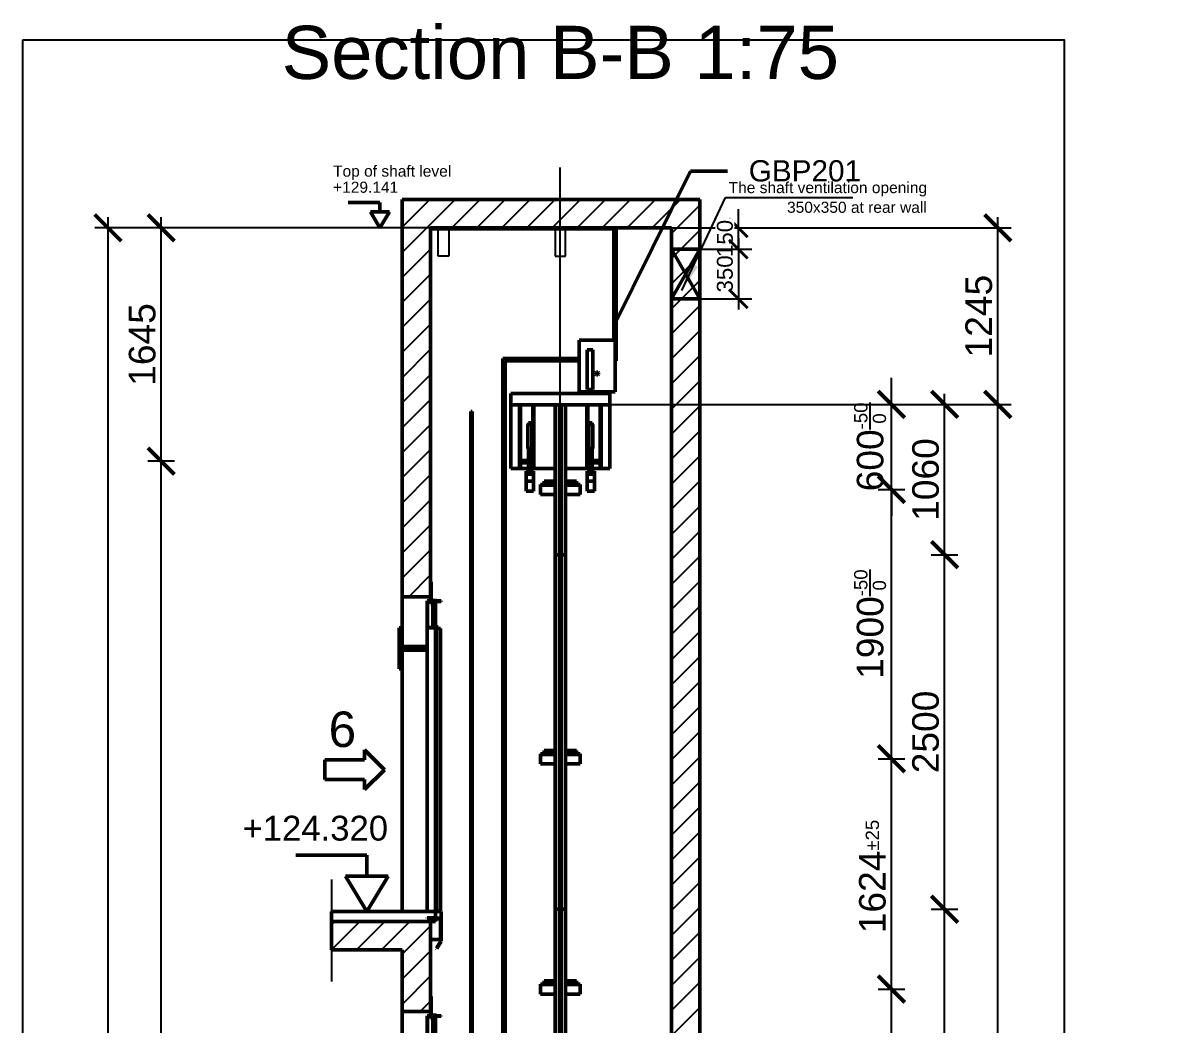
# Model space of a CAD drawing. Header units: millimetres. Extents: x -9546 to 173314, y -46180 to 27253.
# Drawn here: x 37882 to 45972, y 20193 to 27253 of the extents above; entities that cross this region are included whole.
import ezdxf
from ezdxf.enums import TextEntityAlignment as Align

# ---------------------------------------------------------------- set-up
doc = ezdxf.new("R2010")
doc.units = ezdxf.units.MM
doc.linetypes.add('AM_ISO02W050', pattern=[7.5, 6, -1.5])
doc.linetypes.add('AM_ISO08W050', pattern=[18, 12, -1.5, 3, -1.5])
for name, color, linetype, lineweight in [('AM_0', 7, 'Continuous', 50), ('AM_5', 3, 'Continuous', 25), ('AM_8', 1, 'Continuous', 25), ('LDBeams-AM_3', 6, 'AM_ISO02W050', 25), ('LDCar-AM_0', 7, 'Continuous', 50), ('LDCar-AM_4', 3, 'Continuous', 25), ('LDDoorFixingPoints-AM_0', 7, 'Continuous', 50), ('LDElectricalComponents-AM_0', 7, 'Continuous', 50), ('LDForces-AM_0', 7, 'Continuous', 50), ('LDGovernor-AM_0', 7, 'Continuous', 50), ('LDGuides-AM_0', 7, 'Continuous', 50), ('LDHallButton-AM_0', 7, 'Continuous', 50), ('LDRailBrackets-AM_0', 7, 'Continuous', 50), ('LDShaft-AM_0', 7, 'Continuous', 50), ('LDShaft-AM_4', 3, 'Continuous', 25), ('LDShaft-AM_5', 3, 'Continuous', 25), ('LDShaft-AM_7', 4, 'AM_ISO08W050', 25)]:
    doc.layers.add(name, color=color, linetype=linetype, lineweight=lineweight)
doc.layers.add('AM_VIEWS', color=1, linetype='Continuous', lineweight=25, plot=False)
doc.styles.add('LD', font='ARIALUNI.ttf')
doc.dimstyles.new('LIFT', dxfattribs={"dimtxt": 2.5, "dimasz": 2.5, "dimexe": 1.25, "dimexo": 0, "dimgap": 0.5, "dimtad": 1, "dimdec": 0, "dimzin": 1, "dimdsep": 46, "dimtxsty": 'LD', "dimblk": 'ARCHTICK', "dimcen": 0, "dimdle": 1, "dimclrd": 3, "dimclre": 3, "dimclrt": 4, "dimadec": 0, "dimazin": 0, "dimtp": 0.1, "dimtm": 0.1, "dimtfac": 0.71, "dimtdec": 0, "dimtix": 1, "dimtmove": 0, "dimatfit": 3, "dimfxl": 1, "dimtolj": 1, "dimarcsym": 0})
doc.dimstyles.new('LIFT$0', dxfattribs={"dimtxt": 2.5, "dimasz": 2.5, "dimexe": 1.25, "dimexo": 0, "dimgap": 0.5, "dimtad": 1, "dimdec": 0, "dimzin": 1, "dimdsep": 46, "dimtxsty": 'LD', "dimblk1": 'ARCHTICK', "dimblk2": 'ARCHTICK', "dimsah": 1, "dimcen": 0, "dimdle": 1, "dimclrd": 3, "dimclre": 3, "dimclrt": 4, "dimadec": 0, "dimazin": 0, "dimtp": 0.1, "dimtm": 0.1, "dimtfac": 0.71, "dimtdec": 0, "dimtix": 1, "dimtmove": 0, "dimatfit": 3, "dimfxl": 1, "dimtolj": 1, "dimarcsym": 0})

# ---------------------------------------------------------------- blocks, each defined once
blk = doc.blocks.new('LD_20260611094835_0000033D')
at = {"layer": 'AM_8'}
for p, q in [((-200, 24018.4), (172.6, 24391)), ((-200, 24195.2), (-4.2, 24391)), ((-200, 24372), (-181, 24391)), ((149.4, 24191), (349.4, 24391)), ((326.1, 24191), (526.1, 24391)), ((502.9, 24191), (702.9, 24391)), ((679.7, 24191), (879.7, 24391)), ((856.5, 24191), (1056.5, 24391)), ((1033.3, 24191), (1233.3, 24391)), ((1210, 24191), (1410, 24391)), ((1386.8, 24191), (1586.8, 24391)), ((1563.6, 24191), (1763.6, 24391)), ((1700, 24150.6), (1900, 24350.6)), ((1700, 23973.9), (1900, 24173.9)), ((-200, 23841.6), (0, 24041.6)), ((1700, 23797.1), (1900, 23997.1)), ((-200, 23664.9), (0, 23864.9)), ((1700, 23620.3), (1900, 23820.3)), ((-200, 23488.1), (0, 23688.1)), ((1700, 23443.5), (1900, 23643.5)), ((-200, 23311.3), (0, 23511.3)), ((1700, 23266.8), (1900, 23466.8)), ((-200, 23134.5), (0, 23334.5)), ((1700, 23090), (1900, 23290)), ((-200, 22957.7), (0, 23157.7)), ((1700, 22913.2), (1900, 23113.2)), ((-200, 22781), (0, 22981)), ((1700, 22736.4), (1900, 22936.4)), ((-200, 22604.2), (0, 22804.2)), ((1700, 22559.7), (1900, 22759.7)), ((-200, 22427.4), (0, 22627.4)), ((1700, 22382.9), (1900, 22582.9)), ((-200, 22250.6), (0, 22450.6)), ((1700, 22206.1), (1900, 22406.1)), ((-200, 22073.9), (0, 22273.9)), ((1700, 22029.3), (1900, 22229.3)), ((-200, 21897.1), (0, 22097.1)), ((1700, 21852.5), (1900, 22052.5)), ((-200, 21720.3), (0, 21920.3)), ((1700, 21675.8), (1900, 21875.8)), ((-153.5, 21590), (0, 21743.5)), ((1700, 21499), (1900, 21699)), ((1700, 21322.2), (1900, 21522.2)), ((1700, 21145.4), (1900, 21345.4)), ((1700, 20968.7), (1900, 21168.7)), ((1700, 20791.9), (1900, 20991.9)), ((1700, 20615.1), (1900, 20815.1)), ((1700, 20438.3), (1900, 20638.3)), ((1700, 20261.6), (1900, 20461.6)), ((1700, 20084.8), (1900, 20284.8)), ((1700, 19908), (1900, 20108)), ((1700, 19731.2), (1900, 19931.2)), ((1700, 19554.4), (1900, 19754.4)), ((1700, 19377.7), (1900, 19577.7)), ((1700, 19200.9), (1900, 19400.9)), ((-700, 19275.8), (-675.8, 19300)), ((-699, 19100), (-499, 19300)), ((-522.2, 19100), (-322.2, 19300)), ((-345.4, 19100), (-145.4, 19300)), ((-200, 19068.7), (0, 19268.7)), ((1700, 19024.1), (1900, 19224.1)), ((-200, 18891.9), (0, 19091.9)), ((1700, 18847.3), (1900, 19047.3)), ((-200, 18715.1), (0, 18915.1)), ((1700, 18670.6), (1900, 18870.6)), ((-73.3, 18665), (0, 18738.3)), ((1700, 18493.8), (1900, 18693.8))]:
    blk.add_line(p, q, dxfattribs=at)
blk = doc.blocks.new('LD_20260611094835_0000033E')
at = {"layer": 'LDShaft-AM_0'}
for p, q in [((-80, 24391), (-200, 24391)), ((-200, 24391), (-200, 21590)), ((0, 24391), (-80, 24391)), ((1900, 24391), (0, 24391)), ((1900, 0), (1900, 24391)), ((0, 21590), (0, 24191)), ((0, 24191), (1700, 24191)), ((1700, 24191), (1700, 0)), ((-200, 21590), (-200, 21237.5)), ((-200, 21590), (-80, 21590)), ((-80, 21590), (0, 21590)), ((0, 21560), (0, 21590)), ((-200, 21237.5), (-200, 21212.5)), ((-200, 21237.5), (-25, 21237.5)), ((-200, 21212.5), (-200, 19370)), ((-25, 21212.5), (-200, 21212.5)), ((-200, 19300), (-700, 19300)), ((-700, 19300), (-700, 19100)), ((-80, 19300), (-200, 19300)), ((0, 19300), (-80, 19300)), ((0, 18665), (0, 19300)), ((-700, 19100), (-200, 19100)), ((-200, 19100), (-200, 18665)), ((-200, 18665), (-200, 18312.5)), ((-200, 18665), (-80, 18665)), ((-80, 18665), (0, 18665)), ((0, 18635), (0, 18665))]:
    blk.add_line(p, q, dxfattribs=at)
blk = doc.blocks.new('LD_20260611094835_00000342')
at = {"layer": 'LDForces-AM_0'}
for p, q in [((350, 72), (-350, 72)), ((-350, 72), (-350, 0)), ((-350, 0), (-350, -8)), ((350, 0), (350, 72)), ((350, -8), (350, 0)), ((-289, -8), (-350, -8)), ((-350, -8), (-350, -457)), ((-350, -8), (350, -8)), ((-289, -8), (-289, -457)), ((-281, -457), (-281, -8)), ((-194, -8), (-281, -8)), ((-194, -8), (-194, -457)), ((-186, -457), (-186, -8)), ((-37.5, -8), (-186, -8)), ((186, -8), (37.5, -8)), ((186, -8), (186, -457)), ((281, -8), (194, -8)), ((194, -457), (194, -8)), ((281, -8), (281, -457)), ((289, -457), (289, -8)), ((350, -8), (289, -8)), ((350, -457), (350, -8)), ((-228.9, -147), (-230, -147)), ((-230, -147), (-230, -317)), ((-225.6, -147), (-228.9, -147)), ((-220.7, -147), (-225.6, -147)), ((-224.2, -137), (-225, -137)), ((-225, -137), (-225, -147)), ((-222.1, -137), (-224.2, -137)), ((-218.8, -137), (-222.1, -137)), ((-215, -147), (-220.7, -147)), ((-215, -137), (-218.8, -137)), ((-211.2, -137), (-215, -137)), ((-209.3, -147), (-215, -147)), ((-207.9, -137), (-211.2, -137)), ((-204.4, -147), (-209.3, -147)), ((-205.8, -137), (-207.9, -137)), ((-205, -137), (-205.8, -137)), ((-205, -147), (-205, -137)), ((-201.1, -147), (-204.4, -147)), ((-200, -147), (-201.1, -147)), ((-200, -317), (-200, -147)), ((201.1, -147), (200, -147)), ((200, -147), (200, -317)), ((204.4, -147), (201.1, -147)), ((209.3, -147), (204.4, -147)), ((205.8, -137), (205, -137)), ((205, -137), (205, -147)), ((207.9, -137), (205.8, -137)), ((211.2, -137), (207.9, -137)), ((215, -147), (209.3, -147)), ((215, -137), (211.2, -137)), ((218.8, -137), (215, -137)), ((220.7, -147), (215, -147)), ((222.1, -137), (218.8, -137)), ((225.6, -147), (220.7, -147)), ((224.2, -137), (222.1, -137)), ((225, -137), (224.2, -137)), ((225, -147), (225, -137)), ((228.9, -147), (225.6, -147)), ((230, -147), (228.9, -147)), ((230, -317), (230, -147)), ((-230, -317), (-228.9, -317)), ((-228.9, -317), (-225.6, -317)), ((-225.6, -317), (-220.7, -317)), ((-225, -317), (-225, -400.5)), ((-220.7, -317), (-215, -317)), ((-215, -317), (-209.3, -317)), ((-209.3, -317), (-204.4, -317)), ((-205, -400.5), (-205, -317)), ((-204.4, -317), (-201.1, -317)), ((-201.1, -317), (-200, -317)), ((200, -317), (201.1, -317)), ((201.1, -317), (204.4, -317)), ((204.4, -317), (209.3, -317)), ((205, -317), (205, -400.5)), ((209.3, -317), (215, -317)), ((215, -317), (220.7, -317)), ((220.7, -317), (225.6, -317)), ((225, -400.5), (225, -317)), ((225.6, -317), (228.9, -317)), ((228.9, -317), (230, -317)), ((-187.5, -400.5), (-282.5, -400.5)), ((-282.5, -400.5), (-282.5, -417.5)), ((-187.5, -417.5), (-187.5, -400.5)), ((282.5, -400.5), (187.5, -400.5)), ((187.5, -400.5), (187.5, -417.5)), ((282.5, -417.5), (282.5, -400.5)), ((-350, -457), (-289, -457)), ((-289, -457), (-281, -457)), ((-282.5, -417.5), (-187.5, -417.5)), ((-281, -457), (-225, -457)), ((-190, -477), (-240, -477)), ((-240, -477), (-240, -497)), ((-225, -417.5), (-225, -477)), ((-225, -477), (-224.2, -477)), ((-224.2, -477), (-222.1, -477)), ((-222.1, -477), (-218.8, -477)), ((-218.8, -477), (-215, -477)), ((-215, -477), (-211.2, -477)), ((-211.2, -477), (-207.9, -477)), ((-207.9, -477), (-205.8, -477)), ((-205.8, -477), (-205, -477)), ((-205, -477), (-205, -417.5)), ((-205, -457), (-194, -457)), ((-194, -457), (-186, -457)), ((-190, -497), (-190, -477)), ((-186, -457), (-37.5, -457)), ((37.5, -457), (186, -457)), ((186, -457), (194, -457)), ((187.5, -417.5), (282.5, -417.5)), ((240, -477), (190, -477)), ((190, -477), (190, -497)), ((194, -457), (205, -457)), ((205, -417.5), (205, -477)), ((205, -477), (205.8, -477)), ((205.8, -477), (207.9, -477)), ((207.9, -477), (211.2, -477)), ((211.2, -477), (215, -477)), ((215, -477), (218.8, -477)), ((218.8, -477), (222.1, -477)), ((222.1, -477), (224.2, -477)), ((224.2, -477), (225, -477)), ((225, -477), (225, -417.5)), ((225, -457), (281, -457)), ((240, -497), (240, -477)), ((281, -457), (289, -457)), ((289, -457), (350, -457)), ((-190, -497), (-240, -497)), ((-240, -497), (-240, -547)), ((-240, -497), (-190, -497)), ((-190, -547), (-240, -547)), ((-240, -547), (-240, -617)), ((-240, -547), (-190, -547)), ((-190, -547), (-190, -497)), ((-190, -617), (-190, -547)), ((240, -497), (190, -497)), ((190, -497), (190, -547)), ((190, -497), (240, -497)), ((240, -547), (190, -547)), ((190, -547), (190, -617)), ((190, -547), (240, -547)), ((240, -547), (240, -497)), ((240, -617), (240, -547)), ((-240, -617), (-190, -617)), ((190, -617), (240, -617))]:
    blk.add_line(p, q, dxfattribs=at)
blk = doc.blocks.new('LD_20260611094835_00000374')
at = {"layer": 'LDCar-AM_0'}
for p, q in [((0, 2190), (0, 2000)), ((30, 2190), (0, 2190)), ((3, 2003), (3, 2187)), ((3, 2187), (27, 2187)), ((27, 2187), (27, 2170)), ((40, 2190), (30, 2190)), ((30, 2170), (30, 2190)), ((40, 2190), (40, 2010)), ((100, 2190), (40, 2190)), ((43, 2010), (43, 2187)), ((43, 2187), (100, 2187)), ((60, 2003), (60, 2187)), ((100, 2187), (100, 2190)), ((27, 2170), (30, 2170)), ((0, 2000), (0, 0)), ((0, 2000), (66.5, 2000)), ((63.5, 2003), (3, 2003)), ((40, 2010), (43, 2010)), ((60, 0), (60, 2000)), ((66.5, 2020), (63.5, 2020)), ((63.5, 2020), (63.5, 2003)), ((66.5, 2000), (66.5, 2020)), ((66.5, 1995), (66.5, 5)), ((95, 1995), (66.5, 1995)), ((95, 5), (95, 1995)), ((0, 0), (60, 0)), ((100, 0), (60, 0)), ((60, 0), (60, -44.5)), ((66.5, 5), (95, 5)), ((100, -47.5), (100, 0)), ((60, -44.5), (0, -44.5)), ((0, -44.5), (0, -47.5)), ((0, -47.5), (60, -47.5)), ((60, -47.5), (97, -47.5)), ((97, -47.5), (97, -210)), ((100, -210), (100, -47.5)), ((97.2, -210.2), (67.2, -259.2)), ((69.8, -260.8), (99.8, -211.8)), ((97, -210), (100, -210)), ((99.8, -211.8), (97.2, -210.2)), ((67.2, -259.2), (69.8, -260.8))]:
    blk.add_line(p, q, dxfattribs=at)
blk = doc.blocks.new('LD_20260611094835_00000376')
at = {"layer": 'LDDoorFixingPoints-AM_0'}
for p, q in [((5, 35), (1, 35)), ((1, 35), (1, -100)), ((5, 35), (1, 35)), ((1, 35), (1, -100)), ((5, -96), (5, 35)), ((5, -96), (5, 35)), ((1, -100), (41, -100)), ((1, -100), (41, -100)), ((41, -96), (5, -96)), ((41, -96), (5, -96)), ((41, -100), (41, -96)), ((41, -100), (41, -96))]:
    blk.add_line(p, q, dxfattribs=at)
blk = doc.blocks.new('LD_20260611094835_00000382')
at = {"layer": 'LDShaft-AM_4'}
blk.add_line((-700, 225), (-700, -495), dxfattribs=at)
blk = doc.blocks.new('LD_20260611094835_00000383')
at = {"layer": 'LDShaft-AM_0'}
for p, q in [((-200, 0), (-700, 0)), ((-700, 0), (-700, -70)), ((-80, 0), (-200, 0)), ((0, 0), (-80, 0)), ((35, 0), (0, 0)), ((35, -70), (35, 0)), ((-700, -70), (-200, -70)), ((-200, -70), (-80, -70)), ((-80, -70), (0, -70)), ((0, -70), (35, -70))]:
    blk.add_line(p, q, dxfattribs=at)
blk = doc.blocks.new('LD_20260611094835_00000384')
at = {"layer": 'LDShaft-AM_0'}
for p, q in [((35, 0), (0, 0)), ((0, 0), (0, -1)), ((35, -1), (35, 0)), ((0, -1), (35, -1)), ((0, -22.5), (0, -151)), ((71, -1), (35, -1)), ((71, -5), (35, -5)), ((35, -5), (71, -5)), ((71, -5), (71, -1)), ((71, -151), (71, -5)), ((0, -151), (71, -151))]:
    blk.add_line(p, q, dxfattribs=at)
blk = doc.blocks.new('LD_20260611094835_00000385')
at = {"layer": 'LDHallButton-AM_0'}
for p, q in [((-21, 290), (-21, 0)), ((-18, 290), (-21, 290)), ((-5, 290), (-18, 290)), ((-5, 0), (-5, 290)), ((-5, 285), (-5, 5)), ((0, 285), (-5, 285)), ((0, 5), (0, 285)), ((-21, 0), (-18, 0)), ((-18, 0), (-5, 0)), ((-5, 5), (0, 5))]:
    blk.add_line(p, q, dxfattribs=at)
blk = doc.blocks.new('LD_20260611094835_00000386')
at = {"layer": 'LDCar-AM_0'}
for p, q in [((0, 2190), (0, 2000)), ((30, 2190), (0, 2190)), ((3, 2003), (3, 2187)), ((3, 2187), (27, 2187)), ((27, 2187), (27, 2170)), ((40, 2190), (30, 2190)), ((30, 2170), (30, 2190)), ((40, 2190), (40, 2010)), ((100, 2190), (40, 2190)), ((43, 2010), (43, 2187)), ((43, 2187), (100, 2187)), ((60, 2003), (60, 2187)), ((100, 2187), (100, 2190)), ((27, 2170), (30, 2170)), ((0, 2000), (0, 0)), ((0, 2000), (66.5, 2000)), ((63.5, 2003), (3, 2003)), ((40, 2010), (43, 2010)), ((60, 0), (60, 2000)), ((66.5, 2020), (63.5, 2020)), ((63.5, 2020), (63.5, 2003)), ((66.5, 2000), (66.5, 2020)), ((66.5, 1995), (66.5, 5)), ((95, 1995), (66.5, 1995)), ((95, 5), (95, 1995)), ((0, 0), (60, 0)), ((100, 0), (60, 0)), ((60, 0), (60, -44.5)), ((66.5, 5), (95, 5)), ((100, -47.5), (100, 0)), ((60, -44.5), (0, -44.5)), ((0, -44.5), (0, -47.5)), ((0, -47.5), (60, -47.5)), ((60, -47.5), (97, -47.5)), ((97, -47.5), (97, -210)), ((100, -210), (100, -47.5)), ((97.2, -210.2), (67.2, -259.2)), ((69.8, -260.8), (99.8, -211.8)), ((97, -210), (100, -210)), ((99.8, -211.8), (97.2, -210.2)), ((67.2, -259.2), (69.8, -260.8))]:
    blk.add_line(p, q, dxfattribs=at)
blk = doc.blocks.new('LD_20260611094835_00000388')
at = {"layer": 'LDDoorFixingPoints-AM_0'}
for p, q in [((5, 35), (1, 35)), ((1, 35), (1, -100)), ((5, 35), (1, 35)), ((1, 35), (1, -100)), ((5, -96), (5, 35)), ((5, -96), (5, 35)), ((1, -100), (41, -100)), ((1, -100), (41, -100)), ((41, -96), (5, -96)), ((41, -96), (5, -96)), ((41, -100), (41, -96)), ((41, -100), (41, -96))]:
    blk.add_line(p, q, dxfattribs=at)
blk = doc.blocks.new('LD_20260611094835_00000389')
at = {"layer": 'AM_0'}
for p, q in [((-621, 22296), (-631, 22296)), ((-631, 22296), (-631, 171)), ((-621, 171), (-621, 22296))]:
    blk.add_line(p, q, dxfattribs=at)
blk = doc.blocks.new('LD_20260611094835_0000038B')
at = {"layer": 'LDShaft-AM_7'}
blk.add_line((0, -20061), (0, 4980), dxfattribs=at)
blk = doc.blocks.new('LD_20260611094835_0000038D')
at = {"layer": 'LDElectricalComponents-AM_0'}
for p, q in [((384, 23791), (-909, 23791)), ((400, 23791), (384, 23791)), ((400, 23783), (400, 23791)), ((-909, 23783), (384, 23783)), ((384, 23783), (384, 22999)), ((384, 23783), (400, 23783)), ((400, 22870), (400, 23783)), ((139, 22870), (-400, 22870)), ((-400, 22870), (-400, 22854)), ((-400, 22854), (-400, 220)), ((-384, 22854), (139, 22854)), ((-384, 220), (-384, 22854)), ((393, 22854), (400, 22854)), ((400, 22854), (400, 22870))]:
    blk.add_line(p, q, dxfattribs=at)
blk = doc.blocks.new('LD_20260611094835_00000392')
at = {"layer": 'LDRailBrackets-AM_0'}
for p, q in [((-37.5, 35), (-140, 35)), ((-140, 35), (-140, 31)), ((-37.5, 31), (-140, 31)), ((-140, 31), (-140, -35)), ((-140, 31), (-37.5, 31)), ((-115, 59), (-115, 35)), ((-37.5, 59), (-115, 59)), ((-115, 35), (-37.5, 35)), ((115, 59), (37.5, 59)), ((140, 35), (37.5, 35)), ((37.5, 35), (115, 35)), ((140, 31), (37.5, 31)), ((37.5, 31), (140, 31)), ((115, 35), (115, 59)), ((140, 31), (140, 35)), ((140, -35), (140, 31)), ((-140, -35), (-37.5, -35)), ((37.5, -35), (140, -35))]:
    blk.add_line(p, q, dxfattribs=at)
blk = doc.blocks.new('LD_20260611094835_00000395')
at = {"layer": 'LDRailBrackets-AM_0'}
for p, q in [((-37.5, 35), (-140, 35)), ((-140, 35), (-140, 31)), ((-37.5, 31), (-140, 31)), ((-140, 31), (-140, -35)), ((-140, 31), (-37.5, 31)), ((-115, 59), (-115, 35)), ((-37.5, 59), (-115, 59)), ((-115, 35), (-37.5, 35)), ((115, 59), (37.5, 59)), ((140, 35), (37.5, 35)), ((37.5, 35), (115, 35)), ((140, 31), (37.5, 31)), ((37.5, 31), (140, 31)), ((115, 35), (115, 59)), ((140, 31), (140, 35)), ((140, -35), (140, 31)), ((-140, -35), (-37.5, -35)), ((37.5, -35), (140, -35))]:
    blk.add_line(p, q, dxfattribs=at)
blk = doc.blocks.new('LD_20260611094835_0000039A')
at = {"layer": 'LDRailBrackets-AM_0'}
for p, q in [((-37.5, 35), (-140, 35)), ((-140, 35), (-140, 31)), ((-37.5, 31), (-140, 31)), ((-140, 31), (-140, -35)), ((-140, 31), (-37.5, 31)), ((-115, 59), (-115, 35)), ((-37.5, 59), (-115, 59)), ((-115, 35), (-37.5, 35)), ((115, 59), (37.5, 59)), ((140, 35), (37.5, 35)), ((37.5, 35), (115, 35)), ((140, 31), (37.5, 31)), ((37.5, 31), (140, 31)), ((115, 35), (115, 59)), ((140, 31), (140, 35)), ((140, -35), (140, 31)), ((-140, -35), (-37.5, -35)), ((37.5, -35), (140, -35))]:
    blk.add_line(p, q, dxfattribs=at)
blk = doc.blocks.new('LD_20260611094835_0000039D')
at = {"layer": 'LDGovernor-AM_0'}
for p, q in [((-127, 235), (-127, -130)), ((127, 235), (-127, 235)), ((-30, 166), (-70, 166)), ((-70, 166), (-70, -112)), ((-30, -112), (-30, 166)), ((127, -130), (127, 235)), ((-9.2, 3.8), (-10, 0)), ((-10, 0), (-9.2, -3.8)), ((-7.1, 7.1), (-9.2, 3.8)), ((-3.8, 9.2), (-7.1, 7.1)), ((0, 10), (-3.8, 9.2)), ((3.8, 9.2), (0, 10)), ((7.1, 7.1), (3.8, 9.2)), ((9.2, 3.8), (7.1, 7.1)), ((10, 0), (9.2, 3.8)), ((9.2, -3.8), (10, 0)), ((-9.2, -3.8), (-7.1, -7.1)), ((-7.1, -7.1), (-3.8, -9.2)), ((-3.8, -9.2), (0, -10)), ((0, -10), (3.8, -9.2)), ((3.8, -9.2), (7.1, -7.1)), ((7.1, -7.1), (9.2, -3.8)), ((-127, -130), (127, -130)), ((-70, -112), (-30, -112)), ((70, -130), (-50, -130)), ((-50, -130), (-50, -138)), ((-50, -138), (70, -138)), ((70, -138), (70, -130))]:
    blk.add_line(p, q, dxfattribs=at)
blk = doc.blocks.new('LD_20260611094835_0000039F')
at = {"layer": 'LDBeams-AM_3'}
for p, q in [((-34.6, 200), (-37.5, 200)), ((-37.5, 200), (-37.5, 0)), ((-26.5, 200), (-34.6, 200)), ((-14.4, 200), (-26.5, 200)), ((0, 200), (-14.4, 200)), ((14.4, 200), (0, 200)), ((26.5, 200), (14.4, 200)), ((34.6, 200), (26.5, 200)), ((37.5, 200), (34.6, 200)), ((37.5, 0), (37.5, 200)), ((-37.5, 0), (-34.6, 0)), ((-34.6, 0), (-26.5, 0)), ((-26.5, 0), (-14.4, 0)), ((-14.4, 0), (0, 0)), ((0, 0), (14.4, 0)), ((14.4, 0), (26.5, 0)), ((26.5, 0), (34.6, 0)), ((34.6, 0), (37.5, 0))]:
    blk.add_line(p, q, dxfattribs=at)
blk = doc.blocks.new('LD_20260611094835_000003A5')
at = {"layer": 'LDGuides-AM_0'}
for p, q in [((-5, 1250), (-37.5, 1250)), ((-37.5, 1250), (-37.5, -1250)), ((-5, -1250), (-5, 1250)), ((5, 1250), (-5, 1250)), ((-5, 1250), (-5, -1250)), ((37.5, 1250), (5, 1250)), ((5, 1250), (5, -1250)), ((5, -1250), (5, 1250)), ((37.5, -1250), (37.5, 1250)), ((-37.5, -1250), (-5, -1250)), ((-5, -1250), (5, -1250)), ((5, -1250), (37.5, -1250))]:
    blk.add_line(p, q, dxfattribs=at)
blk = doc.blocks.new('LD_20260611094835_000003AB')
at = {"layer": 'LDBeams-AM_3'}
for p, q in [((-34.6, 200), (-37.5, 200)), ((-37.5, 200), (-37.5, 0)), ((-26.5, 200), (-34.6, 200)), ((-14.4, 200), (-26.5, 200)), ((0, 200), (-14.4, 200)), ((14.4, 200), (0, 200)), ((26.5, 200), (14.4, 200)), ((34.6, 200), (26.5, 200)), ((37.5, 200), (34.6, 200)), ((37.5, 0), (37.5, 200)), ((-37.5, 0), (-34.6, 0)), ((-34.6, 0), (-26.5, 0)), ((-26.5, 0), (-14.4, 0)), ((-14.4, 0), (0, 0)), ((0, 0), (14.4, 0)), ((14.4, 0), (26.5, 0)), ((26.5, 0), (34.6, 0)), ((34.6, 0), (37.5, 0))]:
    blk.add_line(p, q, dxfattribs=at)
blk = doc.blocks.new('LD_20260611094835_000003AC')
at = {"layer": 'LDGuides-AM_0'}
for p, q in [((-37.5, 528), (-37.5, -530)), ((-5, -530), (-5, 528)), ((-5, 528), (-5, -530)), ((5, 528), (5, -530)), ((5, -530), (5, 528)), ((37.5, -530), (37.5, 528)), ((-37.5, -530), (-5, -530)), ((-5, -530), (5, -530)), ((5, -530), (37.5, -530))]:
    blk.add_line(p, q, dxfattribs=at)
blk = doc.blocks.new('LD_20260611094835_000003B3')
at = {"layer": 'LDGuides-AM_0'}
for p, q in [((-5, 1250), (-37.5, 1250)), ((-37.5, 1250), (-37.5, -1250)), ((5, 1250), (-5, 1250)), ((-5, 1250), (-5, -1250)), ((-5, -1250), (-5, 1250)), ((5, -1250), (5, 1250)), ((37.5, 1250), (5, 1250)), ((5, 1250), (5, -1250)), ((37.5, -1250), (37.5, 1250)), ((-37.5, -1250), (-5, -1250)), ((-5, -1250), (5, -1250)), ((5, -1250), (37.5, -1250))]:
    blk.add_line(p, q, dxfattribs=at)
blk = doc.blocks.new('_ArchTick')
at = {"color": 0, "linetype": 'ByBlock', "const_width": 0.15}
blk.add_lwpolyline([(-0.5, -0.5), (0.5, 0.5)], dxfattribs=at)
blk = doc.blocks.new('*D2744')
at = {"layer": 'Defpoints', "color": 0, "transparency": 16777216}
for p in [(38857.2, 24162.9), (38950.9, 24162.9), (41666.2, 2016.9)]:
    blk.add_point(p, dxfattribs=at)
at = {"layer": 'LDShaft-AM_5', "color": 3, "lineweight": -2, "transparency": 16777216}
for p, q in [((38857.2, 1941.9), (38857.2, 24237.9)), ((38950.9, 24162.9), (38763.4, 24162.9)), ((41666.2, 2016.9), (38763.4, 2016.9))]:
    blk.add_line(p, q, dxfattribs=at)
at = {"layer": 'LDShaft-AM_5', "color": 3, "lineweight": -2, "transparency": 16777216, "xscale": 187.5, "yscale": 187.5, "zscale": 187.5}
for p, rotation in [((38857.2, 24162.9), 90), ((38857.2, 2016.9), 270)]:
    blk.add_blockref('_ArchTick', p, dxfattribs=dict(at, rotation=rotation))
at = {"layer": 'LDShaft-AM_5', "color": 4, "transparency": 16777216, "insert": (38723.9, 13089.9), "char_height": 187.5, "attachment_point": 5, "rotation": 90, "style": 'LD'}
blk.add_mtext('\\A1;22146', dxfattribs=at)
blk = doc.blocks.new('*D2749')
at = {"layer": 'Defpoints', "color": 0, "transparency": 16777216}
for p in [(44288.4, 23502.9), (44382.2, 23502.9), (44288.4, 21002.9)]:
    blk.add_point(p, dxfattribs=at)
at = {"layer": 'LDShaft-AM_5', "color": 3, "lineweight": -2, "transparency": 16777216}
for p, q in [((44382.2, 20927.9), (44382.2, 23577.9)), ((44288.4, 23502.9), (44475.9, 23502.9)), ((44288.4, 21002.9), (44475.9, 21002.9))]:
    blk.add_line(p, q, dxfattribs=at)
at = {"layer": 'LDShaft-AM_5', "color": 3, "lineweight": -2, "transparency": 16777216, "xscale": 187.5, "yscale": 187.5, "zscale": 187.5}
for p, rotation in [((44382.2, 23502.9), 90), ((44382.2, 21002.9), 270)]:
    blk.add_blockref('_ArchTick', p, dxfattribs=dict(at, rotation=rotation))
at = {"layer": 'LDShaft-AM_5', "color": 4, "transparency": 16777216, "insert": (44248.9, 22252.9), "char_height": 187.5, "attachment_point": 5, "rotation": 90, "style": 'LD'}
blk.add_mtext('\\A1;2500', dxfattribs=at)
blk = doc.blocks.new('*D2750')
at = {"layer": 'Defpoints', "color": 0, "transparency": 16777216}
for p in [(38857.2, 25807.9), (38950.9, 25807.9), (38950.9, 24162.9)]:
    blk.add_point(p, dxfattribs=at)
at = {"layer": 'LDShaft-AM_5', "color": 3, "lineweight": -2, "transparency": 16777216}
for p, q in [((38950.9, 25807.9), (38763.4, 25807.9)), ((38857.2, 24087.9), (38857.2, 25882.9)), ((38950.9, 24162.9), (38763.4, 24162.9))]:
    blk.add_line(p, q, dxfattribs=at)
at = {"layer": 'LDShaft-AM_5', "color": 3, "lineweight": -2, "transparency": 16777216, "xscale": 187.5, "yscale": 187.5, "zscale": 187.5}
for p, rotation in [((38857.2, 25807.9), 90), ((38857.2, 24162.9), 270)]:
    blk.add_blockref('_ArchTick', p, dxfattribs=dict(at, rotation=rotation))
at = {"layer": 'LDShaft-AM_5', "color": 4, "transparency": 16777216, "insert": (38723.9, 24985.4), "char_height": 187.5, "attachment_point": 5, "rotation": 90, "style": 'LD'}
blk.add_mtext('\\A1;1645', dxfattribs=at)
blk = doc.blocks.new('*D2751')
at = {"layer": 'AM_5', "color": 3, "lineweight": -2, "transparency": 16777216}
for p, q in [((44757.2, 1567.9), (44757.2, 24637.9)), ((41672.2, 24562.9), (44850.9, 24562.9)), ((41672.2, 1642.9), (44850.9, 1642.9))]:
    blk.add_line(p, q, dxfattribs=at)
at = {"layer": 'Defpoints', "color": 0, "transparency": 16777216}
for p in [(41672.2, 24562.9), (44757.2, 24562.9), (41672.2, 1642.9)]:
    blk.add_point(p, dxfattribs=at)
at = {"layer": 'AM_5', "color": 3, "lineweight": -2, "transparency": 16777216, "xscale": 187.5, "yscale": 187.5, "zscale": 187.5}
for p, rotation in [((44757.2, 24562.9), 90), ((44757.2, 1642.9), 270)]:
    blk.add_blockref('_ArchTick', p, dxfattribs=dict(at, rotation=rotation))
at = {"layer": 'AM_5', "color": 4, "transparency": 16777216, "insert": (44596.8, 13102.9), "char_height": 187.5, "attachment_point": 5, "rotation": 90, "style": 'LD'}
blk.add_mtext('\\A1;Car Guide rail track length (T75-3/B 75/62/10) = 22920', dxfattribs=at)
blk = doc.blocks.new('*D2753')
at = {"layer": 'Defpoints', "color": 0, "transparency": 16777216}
for p in [(44288.4, 21002.9), (44382.2, 21002.9), (44288.4, 18502.9)]:
    blk.add_point(p, dxfattribs=at)
at = {"layer": 'LDShaft-AM_5', "color": 3, "lineweight": -2, "transparency": 16777216}
for p, q in [((44382.2, 18427.9), (44382.2, 21077.9)), ((44288.4, 21002.9), (44475.9, 21002.9)), ((44288.4, 18502.9), (44475.9, 18502.9))]:
    blk.add_line(p, q, dxfattribs=at)
at = {"layer": 'LDShaft-AM_5', "color": 3, "lineweight": -2, "transparency": 16777216, "xscale": 187.5, "yscale": 187.5, "zscale": 187.5}
for p, rotation in [((44382.2, 21002.9), 90), ((44382.2, 18502.9), 270)]:
    blk.add_blockref('_ArchTick', p, dxfattribs=dict(at, rotation=rotation))
at = {"layer": 'LDShaft-AM_5', "color": 4, "transparency": 16777216, "insert": (44248.9, 19752.9), "char_height": 187.5, "attachment_point": 5, "rotation": 90, "style": 'LD'}
blk.add_mtext('\\A1;2500', dxfattribs=at)
blk = doc.blocks.new('*D2755')
at = {"layer": 'Defpoints', "color": 0, "transparency": 16777216}
for p in [(41672.2, 25807.9), (44757.2, 25807.9), (41672.2, 24562.9)]:
    blk.add_point(p, dxfattribs=at)
at = {"layer": 'LDShaft-AM_5', "color": 3, "lineweight": -2, "transparency": 16777216}
for p, q in [((41672.2, 25807.9), (44850.9, 25807.9)), ((44757.2, 24487.9), (44757.2, 25882.9)), ((41672.2, 24562.9), (44850.9, 24562.9))]:
    blk.add_line(p, q, dxfattribs=at)
at = {"layer": 'LDShaft-AM_5', "color": 3, "lineweight": -2, "transparency": 16777216, "xscale": 187.5, "yscale": 187.5, "zscale": 187.5}
for p, rotation in [((44757.2, 25807.9), 90), ((44757.2, 24562.9), 270)]:
    blk.add_blockref('_ArchTick', p, dxfattribs=dict(at, rotation=rotation))
at = {"layer": 'LDShaft-AM_5', "color": 4, "transparency": 16777216, "insert": (44623.9, 25185.4), "char_height": 187.5, "attachment_point": 5, "rotation": 90, "style": 'LD'}
blk.add_mtext('\\A1;1245', dxfattribs=at)
blk = doc.blocks.new('*D2757')
at = {"layer": 'Defpoints', "color": 0, "transparency": 16777216}
for p in [(44288.4, 24562.9), (44382.2, 24562.9), (44288.4, 23502.9)]:
    blk.add_point(p, dxfattribs=at)
at = {"layer": 'LDShaft-AM_5', "color": 3, "lineweight": -2, "transparency": 16777216}
for p, q in [((44382.2, 23427.9), (44382.2, 24637.9)), ((44288.4, 24562.9), (44475.9, 24562.9)), ((44288.4, 23502.9), (44475.9, 23502.9))]:
    blk.add_line(p, q, dxfattribs=at)
at = {"layer": 'LDShaft-AM_5', "color": 3, "lineweight": -2, "transparency": 16777216, "xscale": 187.5, "yscale": 187.5, "zscale": 187.5}
for p, rotation in [((44382.2, 24562.9), 90), ((44382.2, 23502.9), 270)]:
    blk.add_blockref('_ArchTick', p, dxfattribs=dict(at, rotation=rotation))
at = {"layer": 'LDShaft-AM_5', "color": 4, "transparency": 16777216, "insert": (44248.9, 24032.9), "char_height": 187.5, "attachment_point": 5, "rotation": 90, "style": 'LD'}
blk.add_mtext('\\A1;1060', dxfattribs=at)
blk = doc.blocks.new('*D2760')
at = {"layer": 'Defpoints', "color": 0, "transparency": 16777216}
for p in [(43913.4, 22063.4), (44007.2, 22063.4), (43913.4, 20439.9)]:
    blk.add_point(p, dxfattribs=at)
at = {"layer": 'LDShaft-AM_5', "color": 3, "lineweight": -2, "transparency": 16777216}
for p, q in [((44007.2, 20364.9), (44007.2, 22138.4)), ((43913.4, 22063.4), (44100.9, 22063.4)), ((43913.4, 20439.9), (44100.9, 20439.9))]:
    blk.add_line(p, q, dxfattribs=at)
at = {"layer": 'LDShaft-AM_5', "color": 3, "lineweight": -2, "transparency": 16777216, "xscale": 187.5, "yscale": 187.5, "zscale": 187.5}
for p, rotation in [((44007.2, 22063.4), 90), ((44007.2, 20439.9), 270)]:
    blk.add_blockref('_ArchTick', p, dxfattribs=dict(at, rotation=rotation))
at = {"layer": 'LDShaft-AM_5', "color": 4, "transparency": 16777216, "insert": (43873.9, 21251.7), "char_height": 187.5, "attachment_point": 5, "rotation": 90, "style": 'LD'}
blk.add_mtext('\\A1;1624\\H0.5x;\\S±25 ', dxfattribs=at)
blk = doc.blocks.new('*D2766')
at = {"layer": 'Defpoints', "color": 0, "transparency": 16777216}
for p in [(43913.4, 20439.9), (44007.2, 20439.9), (43913.4, 18816.9)]:
    blk.add_point(p, dxfattribs=at)
at = {"layer": 'LDShaft-AM_5', "color": 3, "lineweight": -2, "transparency": 16777216}
for p, q in [((44007.2, 18741.9), (44007.2, 20514.9)), ((43913.4, 20439.9), (44100.9, 20439.9)), ((43913.4, 18816.9), (44100.9, 18816.9))]:
    blk.add_line(p, q, dxfattribs=at)
at = {"layer": 'LDShaft-AM_5', "color": 3, "lineweight": -2, "transparency": 16777216, "xscale": 187.5, "yscale": 187.5, "zscale": 187.5}
for p, rotation in [((44007.2, 20439.9), 90), ((44007.2, 18816.9), 270)]:
    blk.add_blockref('_ArchTick', p, dxfattribs=dict(at, rotation=rotation))
at = {"layer": 'LDShaft-AM_5', "color": 4, "transparency": 16777216, "insert": (43873.9, 19628.4), "char_height": 187.5, "attachment_point": 5, "rotation": 90, "style": 'LD'}
blk.add_mtext('\\A1;1623', dxfattribs=at)
blk = doc.blocks.new('*D2771')
at = {"layer": 'Defpoints', "color": 0, "transparency": 16777216}
for p in [(43913.4, 24562.9), (44007.2, 24562.9), (43913.4, 23963.4)]:
    blk.add_point(p, dxfattribs=at)
at = {"layer": 'LDShaft-AM_5', "color": 3, "lineweight": -2, "transparency": 16777216}
for p, q in [((44007.2, 24562.9), (44007.2, 24750.4)), ((43913.4, 24562.9), (44100.9, 24562.9)), ((44007.2, 23963.4), (44007.2, 24562.9)), ((43913.4, 23963.4), (44100.9, 23963.4)), ((44007.2, 23963.4), (44007.2, 23775.9))]:
    blk.add_line(p, q, dxfattribs=at)
at = {"layer": 'LDShaft-AM_5', "color": 3, "lineweight": -2, "transparency": 16777216, "xscale": 187.5, "yscale": 187.5, "zscale": 187.5}
for p, rotation in [((44007.2, 24562.9), 270), ((44007.2, 23963.4), 90)]:
    blk.add_blockref('_ArchTick', p, dxfattribs=dict(at, rotation=rotation))
at = {"layer": 'LDShaft-AM_5', "color": 4, "transparency": 16777216, "insert": (43856.7, 24263.2), "char_height": 187.5, "attachment_point": 5, "rotation": 90, "style": 'LD'}
blk.add_mtext('\\A1;600\\H0.5x;\\S-50/0 ', dxfattribs=at)
blk = doc.blocks.new('_NONE')
blk = doc.blocks.new('*D2773')
at = {"layer": 'Defpoints', "color": 0, "transparency": 16777216}
for p in [(43913.4, 23963.4), (44007.2, 23963.4), (43913.4, 22063.4)]:
    blk.add_point(p, dxfattribs=at)
at = {"layer": 'LDShaft-AM_5', "color": 3, "lineweight": -2, "transparency": 16777216}
for p, q in [((44007.2, 21988.4), (44007.2, 24038.4)), ((43913.4, 23963.4), (44100.9, 23963.4)), ((43913.4, 22063.4), (44100.9, 22063.4))]:
    blk.add_line(p, q, dxfattribs=at)
at = {"layer": 'LDShaft-AM_5', "color": 3, "lineweight": -2, "transparency": 16777216, "xscale": 187.5, "yscale": 187.5, "zscale": 187.5}
for p, rotation in [((44007.2, 23963.4), 90), ((44007.2, 22063.4), 270)]:
    blk.add_blockref('_ArchTick', p, dxfattribs=dict(at, rotation=rotation))
at = {"layer": 'LDShaft-AM_5', "color": 4, "transparency": 16777216, "insert": (43856.7, 23013.4), "char_height": 187.5, "attachment_point": 5, "rotation": 90, "style": 'LD'}
blk.add_mtext('\\A1;1900\\H0.5x;\\S-50/0 ', dxfattribs=at)
blk = doc.blocks.new('*D2774')
at = {"layer": 'AM_5', "color": 3, "lineweight": -2, "transparency": 16777216}
for p, q in [((40757.2, 25807.9), (38388.4, 25807.9)), ((38482.2, 1541.9), (38482.2, 25882.9)), ((40757.2, 1616.9), (38388.4, 1616.9))]:
    blk.add_line(p, q, dxfattribs=at)
at = {"layer": 'Defpoints', "color": 0, "transparency": 16777216}
for p in [(38482.2, 25807.9), (40757.2, 25807.9), (40757.2, 1616.9)]:
    blk.add_point(p, dxfattribs=at)
at = {"layer": 'AM_5', "color": 3, "lineweight": -2, "transparency": 16777216, "xscale": 187.5, "yscale": 187.5, "zscale": 187.5}
for p, rotation in [((38482.2, 25807.9), 90), ((38482.2, 1616.9), 270)]:
    blk.add_blockref('_ArchTick', p, dxfattribs=dict(at, rotation=rotation))
at = {"layer": 'AM_5', "color": 4, "transparency": 16777216, "insert": (38347.7, 13712.4), "char_height": 187.5, "attachment_point": 5, "rotation": 90, "style": 'LD'}
blk.add_mtext('\\A1;HS= 24191', dxfattribs=at)
blk = doc.blocks.new('LD_20260611094835_000003B5')
at = {"layer": 'LDShaft-AM_0'}
for p, q in [((1291.6, 23499.2), (1832.9, 24591)), ((1832.9, 24591), (2093.8, 24591))]:
    blk.add_line(p, q, dxfattribs=at)
blk.add_solid([(1175, 23264), (1252.4, 23518.6), (1330.8, 23479.8), (1175, 23264)], dxfattribs=at)
at = {"layer": 'LDShaft-AM_0', "insert": (2243.8, 24516), "char_height": 150, "attachment_point": 7, "style": 'LD'}
blk.add_mtext('\\fArial Unicode MS|b0|i0;\\l\\C256;GBP201', dxfattribs=at)
blk = doc.blocks.new('LD_20260611094835_000003B7')
at = {"layer": 'LDCar-AM_4'}
blk.add_line((-700, 19595), (-700, 18875), dxfattribs=at)
blk = doc.blocks.new('LD_ENTRY_FLOOR_L')
for p, q in [((-150, 250), (0, 0)), ((0, 0), (150, 250))]:
    blk.add_line(p, q)
at = {"layer": 'AM_0'}
for p, q in [((0, 397.7), (-500, 397.7)), ((0, 250), (0, 397.7)), ((150, 250), (-150, 250))]:
    blk.add_line(p, q, dxfattribs=at)
blk = doc.blocks.new('LD_20260309095620_0000008A')
at = {"layer": 'LDCar-AM_0'}
blk.add_blockref('LD_ENTRY_FLOOR_L', (0, 0), dxfattribs=at)
at = {"layer": 'LDCar-AM_0', "style": 'LD'}
blk.add_text('+124.320', height=175, dxfattribs=at).set_placement((150, 500), align=Align.RIGHT)
blk = doc.blocks.new('LD_ENTRY_L')
for p, q in [((0, 0), (-140.6, 140.6)), ((-140.6, 70.3), (-140.6, 140.6)), ((-421.5, -70.3), (-421.5, 70.3)), ((-140.6, 70.3), (-421.5, 70.3)), ((0, 0), (-140.6, -140.6)), ((-140.6, -70.3), (-421.5, -70.3)), ((-140.6, -140.6), (-140.6, -70.3))]:
    blk.add_line(p, q)
blk = doc.blocks.new('LD_20260309095620_0000008B')
at = {"layer": 'LDCar-AM_0'}
blk.add_blockref('LD_ENTRY_L', (0, 0), dxfattribs=at)
at = {"layer": 'LDCar-AM_0', "style": 'LD'}
blk.add_text('6', height=250, dxfattribs=at).set_placement((-200, 160), align=Align.RIGHT)
blk = doc.blocks.new('LD_20260611094835_00000345')
at = {"layer": 'LDBeams-AM_3'}
for p, q in [((-34.6, 200), (-37.5, 200)), ((-37.5, 200), (-37.5, 0)), ((-26.5, 200), (-34.6, 200)), ((-14.4, 200), (-26.5, 200)), ((0, 200), (-14.4, 200)), ((14.4, 200), (0, 200)), ((26.5, 200), (14.4, 200)), ((34.6, 200), (26.5, 200)), ((37.5, 200), (34.6, 200)), ((37.5, 0), (37.5, 200)), ((-37.5, 0), (-34.6, 0)), ((-34.6, 0), (-26.5, 0)), ((-26.5, 0), (-14.4, 0)), ((-14.4, 0), (0, 0)), ((0, 0), (14.4, 0)), ((14.4, 0), (26.5, 0)), ((26.5, 0), (34.6, 0)), ((34.6, 0), (37.5, 0))]:
    blk.add_line(p, q, dxfattribs=at)
blk = doc.blocks.new('*D3353')
at = {"layer": 'AM_5', "color": 3, "lineweight": -2, "transparency": 16777216}
for p, q in [((42927.9, 25807.9), (42927.9, 25939.2)), ((42657.2, 25807.9), (43021.7, 25807.9)), ((42927.9, 25657.9), (42927.9, 25807.9)), ((42657.2, 25657.9), (43021.7, 25657.9)), ((42927.9, 25657.9), (42927.9, 25526.7))]:
    blk.add_line(p, q, dxfattribs=at)
at = {"layer": 'Defpoints', "color": 0, "transparency": 16777216}
for p in [(42657.2, 25807.9), (42657.2, 25657.9)]:
    blk.add_point(p, dxfattribs=at)
at = {"layer": 'AM_5', "color": 3, "lineweight": -2, "transparency": 16777216, "xscale": 131.25, "yscale": 131.25, "zscale": 131.25}
for p, rotation in [((42927.9, 25807.9), 270), ((42927.9, 25657.9), 90)]:
    blk.add_blockref('_ArchTick', p, dxfattribs=dict(at, rotation=rotation))
at = {"layer": 'AM_5', "color": 4, "transparency": 16777216, "insert": (42833, 25732.9), "char_height": 112.5, "attachment_point": 5, "rotation": 90, "style": 'LD', "bg_fill": 3, "box_fill_scale": 1.1, "bg_fill_color": 256, "bg_fill_true_color": 13158600, "bg_fill_transparency": 0}
blk.add_mtext('\\A1;150', dxfattribs=at)
at = {"layer": 'Defpoints', "color": 0, "transparency": 16777216}
blk.add_point((42927.9, 25807.9), dxfattribs=at)
blk = doc.blocks.new('*D3354')
at = {"layer": 'Defpoints', "color": 0, "transparency": 16777216}
for p in [(42657.2, 25657.9), (42657.2, 25307.9), (42927.9, 25307.9)]:
    blk.add_point(p, dxfattribs=at)
at = {"layer": 'LDShaft-AM_5', "color": 3, "lineweight": -2, "transparency": 16777216}
for p, q in [((42927.9, 25732.9), (42927.9, 25232.9)), ((42657.2, 25657.9), (43021.7, 25657.9)), ((42657.2, 25307.9), (43021.7, 25307.9))]:
    blk.add_line(p, q, dxfattribs=at)
at = {"layer": 'LDShaft-AM_5', "color": 3, "lineweight": -2, "transparency": 16777216, "xscale": 131.25, "yscale": 131.25, "zscale": 131.25}
for p, rotation in [((42927.9, 25657.9), 90), ((42927.9, 25307.9), 270)]:
    blk.add_blockref('_ArchTick', p, dxfattribs=dict(at, rotation=rotation))
at = {"layer": 'LDShaft-AM_5', "color": 4, "transparency": 16777216, "insert": (42833, 25482.9), "char_height": 112.5, "attachment_point": 5, "rotation": 90, "style": 'LD'}
blk.add_mtext('\\A1;350', dxfattribs=at)

msp = doc.modelspace()

# ---------------------------------------------------------------- linework, layer by layer
at = {"layer": 'AM_0'}
msp.add_lwpolyline([(42657.2, 25657.9), (42657.2, 25307.9), (42457.2, 25307.9), (42457.2, 25657.9)], close=True, dxfattribs=at)
for points in [[(42657.2, 25657.9), (42457.2, 25307.9)], [(42657.2, 25307.9), (42457.2, 25657.9)]]:
    msp.add_lwpolyline(points, dxfattribs=at)
at = {"layer": 'AM_VIEWS'}
msp.add_lwpolyline([(37882.2, 27132.9), (45225.9, 27132.9), (45225.9, -189.2), (37882.2, -189.2)], close=True, dxfattribs=at)

# ---------------------------------------------------------------- block references
for name, p in [('LD_20260611094835_0000038B', (41672.2, 21252.9)), ('LD_20260611094835_000003B5', (40757.2, 1616.9)), ('LD_20260611094835_0000033D', (40757.2, 1616.9)), ('LD_20260611094835_0000033E', (40757.2, 1616.9)), ('LD_20260611094835_0000038D', (41666.2, 2016.9)), ('LD_20260611094835_0000039F', (41672.2, 25607.9)), ('LD_20260611094835_000003AB', (41672.2, 25607.9)), ('LD_20260611094835_0000039D', (41932.2, 24780.9)), ('LD_20260611094835_00000342', (41672.2, 24568.9)), ('LD_20260611094835_000003AC', (41672.2, 24032.9)), ('LD_20260611094835_00000389', (41672.2, 2216.9)), ('LD_20260611094835_00000392', (41672.2, 23963.4)), ('LD_20260611094835_000003B3', (41672.2, 22252.9)), ('LD_20260611094835_00000388', (40757.2, 23276.9)), ('LD_20260611094835_00000386', (40732.2, 20986.9)), ('LD_20260611094835_00000385', (40557.2, 22696.9)), ('LD_20260309095620_0000008B', (40432.2, 21986.9)), ('LD_20260611094835_0000039A', (41672.2, 22063.4)), ('LD_20260309095620_0000008A', (40307.2, 20986.9)), ('LD_20260611094835_00000382', (40757.2, 20986.9)), ('LD_20260611094835_000003B7', (40757.2, 1616.9)), ('LD_20260611094835_00000383', (40757.2, 20986.9)), ('LD_20260611094835_000003A5', (41672.2, 19752.9)), ('LD_20260611094835_00000384', (40757.2, 20939.4)), ('LD_20260611094835_00000395', (41672.2, 20439.9)), ('LD_20260611094835_00000376', (40757.2, 20351.9)), ('LD_20260611094835_00000374', (40732.2, 18061.9))]:
    msp.add_blockref(name, p)
at = {"xscale": -1, "rotation": 180}
msp.add_blockref('LD_20260611094835_00000345', (40847.2, 25807.9), dxfattribs=at)
at = {"layer": 'LDCar-AM_0', "xscale": 0.4477729554972459, "yscale": 0.4477729554972459, "zscale": 0.4477729554972459}
msp.add_blockref('LD_ENTRY_FLOOR_L', (40399.9, 25807.9), dxfattribs=at)

# ---------------------------------------------------------------- texts
at = {"layer": 'LDCar-AM_0', "style": 'LD'}
for s, p in [('Top of shaft level', (40069.3, 26145.4)), ('+129.141', (40069.3, 26031.8)), ('The shaft ventilation opening', (42859.2, 26029.4)), ('350x350 at rear wall', (43271, 25890.4))]:
    msp.add_text(s, height=78.36, dxfattribs=at).set_placement(p, align=Align.BOTTOM_LEFT)
at = {"layer": 'LDShaft-AM_0', "insert": (41672.2, 26382.9), "char_height": 375, "attachment_point": 8, "style": 'LD'}
msp.add_mtext('\\fArial Unicode MS|b0|i0;\\l\\C256;Section B-B 1:75\\P{\\H0.6x;\\S', dxfattribs=at)

# ---------------------------------------------------------------- dimensions: what is measured, and where the dimension line sits
at = {"layer": 'AM_5'}
for base, p1, p2, text, picture, middle in [((38482.2, 25807.9), (40757.2, 1616.9), (40757.2, 25807.9), 'HS= <>', '*D2774', (38347.7, 13712.4)), ((44757.2, 24562.9), (41672.2, 1642.9), (41672.2, 24562.9), 'Car Guide rail track length (T75-3/B 75/62/10) = <>', '*D2751', (44596.8, 13102.9))]:
    dim = msp.add_linear_dim(base=base, p1=p1, p2=p2, angle=90, text=text, dimstyle='LIFT', override={"dimscale": 75, "dimtxt": 2.5, "dimtix": 1}, dxfattribs=at)
    dim.commit()
    dim.dimension.update_dxf_attribs({"geometry": picture, "text_midpoint": middle})
at = {"layer": 'LDShaft-AM_5'}
for base, p1, p2, picture, middle in [((38857.2, 25807.9), (38950.9, 24162.9), (38950.9, 25807.9), '*D2750', (38723.9, 24985.4)), ((44757.2, 25807.9), (41672.2, 24562.9), (41672.2, 25807.9), '*D2755', (44623.9, 25185.4)), ((44382.2, 24562.9), (44288.4, 23502.9), (44288.4, 24562.9), '*D2757', (44248.9, 24032.9)), ((38857.2, 24162.9), (41666.2, 2016.9), (38950.9, 24162.9), '*D2744', (38723.9, 13089.9)), ((44382.2, 23502.9), (44288.4, 21002.9), (44288.4, 23502.9), '*D2749', (44248.9, 22252.9)), ((44382.2, 21002.9), (44288.4, 18502.9), (44288.4, 21002.9), '*D2753', (44248.9, 19752.9)), ((44007.2, 20439.9), (43913.4, 18816.9), (43913.4, 20439.9), '*D2766', (43873.9, 19628.4))]:
    dim = msp.add_linear_dim(base=base, p1=p1, p2=p2, angle=90, dimstyle='LIFT', override={"dimscale": 75, "dimtxt": 2.5, "dimtix": 1}, dxfattribs=at)
    dim.commit()
    dim.dimension.update_dxf_attribs({"geometry": picture, "text_midpoint": middle})
for base, p1, p2, text, override, picture, middle in [((44007.1755027, 24562.9389854), (43913.4255027, 23963.4389854), (43913.4255027, 24562.9389854), '<>\\H0.5x;\\S-50/0 ', {"dimscale": 75, "dimtxt": 2.5, "dimblk1": 'NONE', "dimtix": 1}, '*D2771', (43856.65538, 24263.1889854)), ((44007.2, 23963.4), (43913.4, 22063.4), (43913.4, 23963.4), '<>\\H0.5x;\\S-50/0 ', {"dimscale": 75, "dimtxt": 2.5, "dimtix": 1}, '*D2773', (43856.7, 23013.4)), ((44007.1755027, 22063.4389854), (43913.4255027, 20439.9389854), (43913.4255027, 22063.4389854), '<>\\H0.5x;\\S±25 ', {"dimscale": 75, "dimtxt": 2.5, "dimtix": 1}, '*D2760', (43873.879118, 21251.6889854))]:
    dim = msp.add_linear_dim(base=base, p1=p1, p2=p2, angle=90, text=text, dimstyle='LIFT', override=override, dxfattribs=at)
    dim.commit()
    dim.dimension.update_dxf_attribs({"geometry": picture, "text_midpoint": middle})

# ---------------------------------------------------------------- next in the draw order: dimensions: what is measured, and where the dimension line sits
at = {"layer": 'AM_5'}
dim = msp.add_linear_dim(base=(42927.9, 25807.9), p1=(42657.2, 25657.9), p2=(42657.2, 25807.9), angle=90, dimstyle='LIFT$0', override={"dimscale": 75, "dimtxt": 1.5, "dimasz": 1.75, "dimpost": '', "dimtfill": 1, "dimtfillclr": 256}, dxfattribs=at)
dim.commit()
dim.dimension.update_dxf_attribs({"geometry": '*D3353', "text_midpoint": (42833, 25732.9)})

# ---------------------------------------------------------------- next in the draw order: dimensions: what is measured, and where the dimension line sits
at = {"layer": 'LDShaft-AM_5'}
dim = msp.add_linear_dim(base=(42927.9, 25307.9), p1=(42657.2, 25657.9), p2=(42657.2, 25307.9), angle=90, dimstyle='LIFT$0', override={"dimscale": 75, "dimtxt": 1.5, "dimasz": 1.75, "dimblk": 'ArchTick', "dimsah": 0}, dxfattribs=at)
dim.commit()
dim.dimension.update_dxf_attribs({"geometry": '*D3354', "text_midpoint": (42833, 25482.9)})

# ---------------------------------------------------------------- next in the draw order: leaders
at = {"layer": 'AM_0'}
msp.add_leader([(42528.1, 25366.6), (42836.5, 26021), (43735.4, 26021)], dimstyle='LIFT', override={"dimasz": 200}, dxfattribs=at)

doc.saveas('drawing.dxf')
